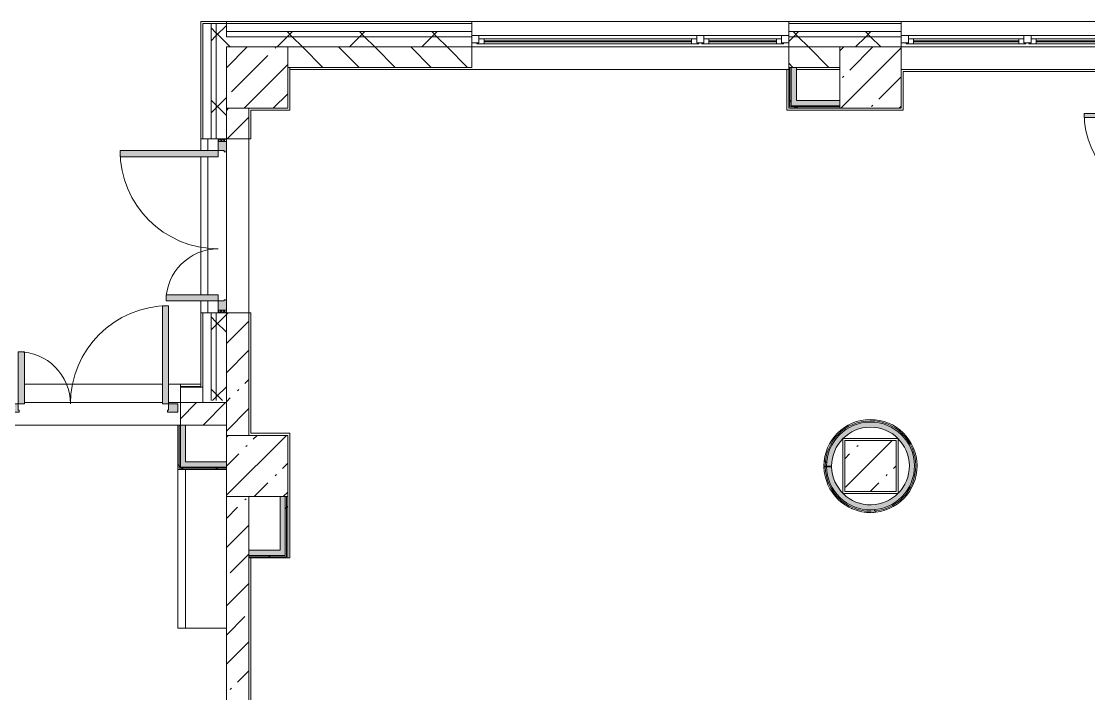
# Model space of a CAD drawing. Header units: millimetres. Extents: x -3724 to 231642, y -8553 to 29017.
# Drawn here: x 119859 to 130298, y 20773 to 27350 of the extents above; entities that cross this region are included whole.
import ezdxf

# ---------------------------------------------------------------- set-up
doc = ezdxf.new("R2010")
doc.units = ezdxf.units.MM
for name, color, linetype, lineweight, true_color in [('A-DOOR-2', 7, 'Continuous', 5, 0xaaaaaa), ('A-DOOR-3', 7, 'Continuous', 5, 0xe2e2e2), ('A-DOOR-FRAM-3', 7, 'Continuous', 5, 0xe2e2e2), ('A-DOOR-FRAM-4', 7, 'Continuous', 5, 0xaaaaaa), ('A-FLOR-1', 7, 'Continuous', 5, 0xaaaaaa), ('I-WALL-1', 7, 'Continuous', 5, 0xe7e7e7), ('I-WALL-2', 7, 'Continuous', 9, 0xe7e7e7)]:
    doc.layers.add(name, color=color, linetype=linetype, lineweight=lineweight, true_color=true_color)
for name, color, linetype, lineweight in [('A-GLAZ-2', 7, 'Continuous', 5), ('A-WALL', 7, 'Continuous', 9), ('A-WALL-3', 7, 'Continuous', 5), ('I-WALL-3', 7, 'Continuous', 5), ('S-COLS-2', 7, 'Continuous', 5), ('S-STRS-MBND-2', 7, 'Continuous', 5)]:
    doc.layers.add(name, color=color, linetype=linetype, lineweight=lineweight)
pattern_1 = [(45, (79704.28, 0), (-285.123, 285.123), []), (45, (79989.4, 0), (-285.123, 285.123), [504.031, -100.806, 16.764, -84.042])]
pattern_2 = [(45, (79704.3, 0), (-353.5534, 353.5534), []), (135, (79704.3, 0), (-353.5534, -353.5534), [])]
pattern_3 = [(45, (79704.3, 0), (-530.33, 530.33), []), (135, (79704.3, 0), (-530.33, -530.33), [])]

# ---------------------------------------------------------------- blocks, each defined once
blk = doc.blocks.new('BSC_Колонна _Прямоугольная - 600х600-V179-1_3_1_птичка')
at = {"layer": 'S-COLS-2'}
h = blk.add_hatch(dxfattribs=at)
h.set_pattern_fill('FP_155', color=256, style=0, pattern_type=2)
h.set_pattern_definition([(45, (-42460, -26800), (-285.123, 285.123), []), (45, (-42174.88, -26800), (-285.123, 285.123), [504.031, -100.806, 16.764, -84.042])])
h.paths.add_polyline_path([(-80, -300), (300, -300), (300, 300), (-300, 300), (-300, -300)])
for p, q in [((300, 300), (-300, 300)), ((-300, 300), (-300, -300)), ((300, -300), (300, 300)), ((-300, -300), (300, -300))]:
    blk.add_line(p, q, dxfattribs=at)
blk = doc.blocks.new('BSC_Колонна _Прямоугольная - 600х600-V183-1_3_1_птичка')
at = {"layer": 'S-COLS-2'}
h = blk.add_hatch(dxfattribs=at)
h.set_pattern_fill('FP_161', color=256, style=0, pattern_type=2)
h.set_pattern_definition([(45, (-42460, -23000), (-285.123, 285.123), []), (45, (-42174.88, -23000), (-285.123, 285.123), [504.031, -100.806, 16.764, -84.042])])
h.paths.add_polyline_path([(-300, -300), (300, -300), (300, 300), (-300, 300), (-300, -25)])
for p, q in [((300, 300), (-300, 300)), ((-300, 300), (-300, -300)), ((300, -300), (300, 300)), ((-300, -300), (300, -300))]:
    blk.add_line(p, q, dxfattribs=at)
blk = doc.blocks.new('BSC_Колонна _Прямоугольная - 500х500-V216-1_3_1_птичка')
at = {"layer": 'S-COLS-2'}
h = blk.add_hatch(dxfattribs=at)
h.set_pattern_fill('FP_181', color=256, style=0, pattern_type=2)
h.set_pattern_definition([(45, (-48460, -23000), (-285.123, 285.123), []), (45, (-48174.88, -23000), (-285.123, 285.123), [504.031, -100.806, 16.764, -84.042])])
h.paths.add_polyline_path([(189, -250), (250, -250), (250, 250), (-250, 250), (-245, -250), (118, -250)])
for p, q in [((250, 250), (-250, 250)), ((-250, 250), (-250, -250)), ((250, -250), (250, 250)), ((-250, -250), (250, -250))]:
    blk.add_line(p, q, dxfattribs=at)
blk = doc.blocks.new('110_Дверь_СКБ_2Ст_Наружная - ДН-1_л__ Двухстворчатая 1350 х3200 _ЛК_ в свету с верхним остеклением 2-22448815-1_3_1_птичка')
at = {"layer": 'A-DOOR-3'}
for points in [[(754.5, -91), (754.5, 869), (694.5, 869), (694.5, -91)], [(-655.5, -91), (-655.5, 419), (-715.5, 419), (-715.5, -91)]]:
    blk.add_hatch(color=256, dxfattribs=at).paths.add_polyline_path(points)
h = blk.add_hatch(color=256, dxfattribs=at)
h.paths.add_polyline_path([(754.5, -171), (844.5, -171), (844.5, -91), (754.5, -91), (754.5, -151), (744.5, -151), (744.5, -171)])
h.paths.add_polyline_path([(-715.5, -171), (-705.5, -171), (-705.5, -151), (-715.5, -151), (-715.5, -91), (-805.5, -91), (-805.5, -171)])
at = {"layer": 'A-DOOR-2'}
for p, q in [((754.5, 869), (694.5, 869)), ((694.5, 869), (694.5, -91)), ((754.5, -91), (754.5, 869)), ((-715.5, 419), (-715.5, -91)), ((-655.5, 419), (-715.5, 419)), ((-655.5, -91), (-655.5, 419)), ((-715.5, -91), (-655.5, -91)), ((694.5, -91), (754.5, -91))]:
    blk.add_line(p, q, dxfattribs=at)
for centre, radius, start, end in [((754.5, -91), 960, 90, 180), ((-715.5, -91), 510, 0, 90)]:
    blk.add_arc(centre, radius, start, end, dxfattribs=at)
at = {"layer": 'A-DOOR-FRAM-4'}
for p, q in [((-715.5, -91), (-805.5, -91)), ((-805.5, -91), (-805.5, -171)), ((-715.5, -151), (-715.5, -91)), ((754.5, -91), (754.5, -151)), ((844.5, -91), (754.5, -91)), ((844.5, -171), (844.5, -91)), ((-805.5, -171), (-705.5, -171)), ((-705.5, -151), (-715.5, -151)), ((-705.5, -171), (-705.5, -151)), ((754.5, -151), (744.5, -151)), ((744.5, -151), (744.5, -171)), ((744.5, -171), (844.5, -171))]:
    blk.add_line(p, q, dxfattribs=at)
blk = doc.blocks.new('120_Окно_СКБ_2Ст - 120_Окно_СКБ_2Ст 3100х2500 _мал_створка слева_-22273855-1_3_1_птичка')
at = {"layer": 'A-GLAZ-2'}
for p, q in [((-1550, -75), (-1550, -5)), ((-1550, -5), (-1480, -5)), ((1550, -5), (-1550, -5)), ((-1480, -75), (-1550, -75)), ((-1550, -75), (-1500, -75)), ((-1480, -75), (-1500, -75)), ((-1500, -75), (-1500, -85)), ((-1500, -85), (670, -85)), ((670, -85), (-1500, -85)), ((-1480, -5), (-1480, -75)), ((650, -35), (-1480, -35)), ((-1480, -35), (-1480, -75)), ((-1430, -85), (-1430, -35)), ((-1430, -55), (600, -55)), ((600, -65), (-1430, -65)), ((600, -85), (600, -35)), ((650, -75), (650, -5)), ((650, -5), (720, -5)), ((650, -75), (650, -35)), ((720, -75), (650, -75)), ((670, -75), (650, -75)), ((670, -75), (700, -75)), ((670, -85), (670, -75)), ((720, -75), (700, -75)), ((700, -75), (700, -85)), ((700, -85), (1500, -85)), ((1500, -85), (700, -85)), ((720, -5), (720, -75)), ((1480, -35), (720, -35)), ((720, -35), (720, -75)), ((770, -85), (770, -35)), ((770, -55), (1430, -55)), ((1430, -65), (770, -65)), ((1430, -85), (1430, -35)), ((1480, -75), (1480, -5)), ((1480, -5), (1550, -5)), ((1480, -75), (1480, -35)), ((1550, -75), (1480, -75)), ((1500, -75), (1480, -75)), ((1500, -75), (1550, -75)), ((1500, -85), (1500, -75)), ((1550, -5), (1550, -75))]:
    blk.add_line(p, q, dxfattribs=at)
blk = doc.blocks.new('120_Окно_СКБ_2Ст - 120_Окно_СКБ_2Ст 2100х2400 _мал створка справа_-19092174-1_3_1_птичка')
at = {"layer": 'A-GLAZ-2'}
for p, q in [((-1050, -75), (-1050, -5)), ((-1050, -5), (-980, -5)), ((1050, -5), (-1050, -5)), ((-980, -75), (-1050, -75)), ((-1050, -75), (-1000, -75)), ((-980, -75), (-1000, -75)), ((-1000, -75), (-1000, -85)), ((-1000, -85), (170, -85)), ((170, -85), (-1000, -85)), ((-980, -5), (-980, -75)), ((150, -35), (-980, -35)), ((-980, -35), (-980, -75)), ((-930, -85), (-930, -35)), ((-930, -55), (100, -55)), ((100, -65), (-930, -65)), ((100, -85), (100, -35)), ((150, -75), (150, -5)), ((150, -5), (220, -5)), ((150, -75), (150, -35)), ((220, -75), (150, -75)), ((170, -75), (150, -75)), ((170, -75), (200, -75)), ((170, -85), (170, -75)), ((220, -75), (200, -75)), ((200, -75), (200, -85)), ((200, -85), (1000, -85)), ((1000, -85), (200, -85)), ((220, -5), (220, -75)), ((980, -35), (220, -35)), ((220, -35), (220, -75)), ((270, -85), (270, -35)), ((270, -55), (930, -55)), ((930, -65), (270, -65)), ((930, -85), (930, -35)), ((980, -75), (980, -5)), ((980, -5), (1050, -5)), ((980, -75), (980, -35)), ((1050, -75), (980, -75)), ((1000, -75), (980, -75)), ((1000, -75), (1050, -75)), ((1000, -85), (1000, -75)), ((1050, -5), (1050, -75))]:
    blk.add_line(p, q, dxfattribs=at)
blk = doc.blocks.new('110_Дверь_СКБ_1Ст_Внутренняя1 - Д-26л 950х2100 EIW30-32941023-1_3_1_птичка')
at = {"layer": 'A-DOOR-2'}
h = blk.add_hatch(dxfattribs=at)
h.set_pattern_fill('FP_61', color=256, style=0, pattern_type=2)
h.set_pattern_definition([(135, (1826.41, 164.685), (-14.14214, -14.14214), []), (225, (1826.41, 164.685), (14.14214, -14.14214), [])])
h.paths.add_polyline_path([(462, 100), (468, -100), (487, -100), (487, 100)])
at = {"layer": 'A-DOOR-3'}
h = blk.add_hatch(color=256, dxfattribs=at)
h.paths.add_polyline_path([(-438, 93), (-438, 20), (-403, 20), (-407, 60), (-413, 66), (-413, 100), (-438, 95), (-438, 94)])
h.paths.add_polyline_path([(427, 44), (427, 20), (462, 20), (462, 100), (437, 100), (437, 60), (427, 60)])
at = {"layer": 'A-DOOR-FRAM-3'}
for points in [[(397, 120), (397, 100), (437, 100), (437, 950), (397, 950), (397, 609)], [(-493, 100), (-423, 100), (-423, 108), (-493, 103)], [(447, 100), (517, 100), (517, 108), (447, 108)], [(-438, 3), (-438, -100), (-423, -100), (-423, 20), (-438, 20)], [(447, 20), (447, -100), (462, -100), (462, 20)], [(-493, -100), (-493, -108), (-423, -108), (-423, -100), (-463, -100)], [(447, -108), (517, -108), (517, -100), (447, -100)]]:
    blk.add_hatch(color=256, dxfattribs=at).paths.add_polyline_path(points)
at = {"layer": 'A-DOOR-FRAM-4'}
h = blk.add_hatch(dxfattribs=at)
h.set_pattern_fill('FP_62', color=256, style=0, pattern_type=2)
h.set_pattern_definition([(45, (-296.384, 164.685), (-14.1421, 14.1421), []), (135, (-296.384, 164.685), (-14.1421, -14.1421), [])])
h.paths.add_polyline_path([(-463, 3), (-463, -100), (-438, -100), (-443, 100), (-463, 100)])
at = {"layer": 'A-DOOR-2'}
for p, q in [((437, 950), (397, 950)), ((397, 950), (397, 100)), ((437, 100), (437, 950)), ((397, 100), (437, 100))]:
    blk.add_line(p, q, dxfattribs=at)
blk.add_arc((437, 100), 850, 90, 180, dxfattribs=at)
at = {"layer": 'A-DOOR-FRAM-4'}
for p, q in [((-423, 108), (-493, 108)), ((-493, 108), (-493, 100)), ((-423, 100), (-423, 108)), ((517, 108), (447, 108)), ((447, 108), (447, 100)), ((517, 100), (517, 108)), ((-493, 100), (-423, 100)), ((-438, 100), (-463, 100)), ((-463, 100), (-463, -100)), ((-413, 100), (-438, 100)), ((-438, 100), (-438, 20)), ((-438, -100), (-438, 100)), ((-423, 100), (-438, 100)), ((-438, 100), (-438, 99)), ((-438, 99), (-423, 99)), ((-438, 20), (-403, 20)), ((-423, 20), (-438, 20)), ((-438, 20), (-438, -100)), ((-423, 99), (-423, 100)), ((-423, -100), (-423, 20)), ((-413, 60), (-413, 100)), ((-403, 60), (-413, 60)), ((-403, 20), (-403, 60)), ((437, 60), (427, 60)), ((427, 60), (427, 20)), ((427, 20), (462, 20)), ((437, 100), (437, 60)), ((462, 100), (437, 100)), ((462, 100), (447, 100)), ((447, 100), (447, 99)), ((447, 100), (517, 100)), ((447, 99), (462, 99)), ((462, 20), (447, 20)), ((447, 20), (447, -100)), ((462, 20), (462, 100)), ((487, 100), (462, 100)), ((462, 100), (462, -100)), ((462, 99), (462, 100)), ((462, -100), (462, 20)), ((487, -100), (487, 100)), ((-423, -100), (-493, -100)), ((-493, -100), (-493, -108)), ((-463, -100), (-438, -100)), ((-438, -100), (-423, -100)), ((-423, -108), (-423, -100)), ((447, -100), (462, -100)), ((517, -100), (447, -100)), ((447, -100), (447, -108)), ((462, -100), (487, -100)), ((517, -108), (517, -100)), ((-493, -108), (-423, -108)), ((447, -108), (517, -108))]:
    blk.add_line(p, q, dxfattribs=at)
blk = doc.blocks.new('110_Дверь_СКБ_2Ст_Наружная - ДН-1_л__ Двухстворчатая 1350 х3200 _ЛК_ в свету с верхним остеклением EI30-23529464-1_3_1_птичка')
at = {"layer": 'A-DOOR-2'}
h = blk.add_hatch(dxfattribs=at)
h.set_pattern_fill('FP_204', color=256, style=0, pattern_type=2)
h.set_pattern_definition([(135, (1451.41, 189.685), (-14.14214, -14.14214), []), (225, (1451.41, 189.685), (14.14214, -14.14214), [])])
h.paths.add_polyline_path([(844.5, -125), (869.5, -125), (869.5, -45), (844.5, -45), (844.5, -105)])
at = {"layer": 'A-DOOR-3'}
for points in [[(694.5, 55), (694.5, -45), (754.5, -45), (754.5, 915), (694.5, 915), (694.5, 105)], [(-715.5, -25), (-715.5, -45), (-655.5, -45), (-655.5, 465), (-715.5, 465), (-715.5, 12.4)]]:
    blk.add_hatch(color=256, dxfattribs=at).paths.add_polyline_path(points)
h = blk.add_hatch(color=256, dxfattribs=at)
h.paths.add_polyline_path([(-805.5, -125), (-705.5, -125), (-705.5, -105), (-715.5, -105), (-715.5, -45), (-805.5, -45)])
h.paths.add_polyline_path([(744.5, -125), (844.5, -125), (844.5, -45), (754.5, -45), (754.5, -105), (744.5, -105)])
at = {"layer": 'A-DOOR-FRAM-4'}
h = blk.add_hatch(dxfattribs=at)
h.set_pattern_fill('FP_205', color=256, style=0, pattern_type=2)
h.set_pattern_definition([(45, (-671.384, 189.685), (-14.1421, 14.1421), []), (135, (-671.384, 189.685), (-14.1421, -14.1421), [])])
h.paths.add_polyline_path([(-830.5, -45), (-830.5, -125), (-805.5, -125), (-805.5, -45)])
at = {"layer": 'A-DOOR-2'}
for p, q in [((754.5, 915), (694.5, 915)), ((694.5, 915), (694.5, -45)), ((754.5, -45), (754.5, 915)), ((-715.5, 465), (-715.5, -45)), ((-655.5, 465), (-715.5, 465)), ((-655.5, -45), (-655.5, 465)), ((-715.5, -45), (-655.5, -45)), ((694.5, -45), (754.5, -45))]:
    blk.add_line(p, q, dxfattribs=at)
for centre, radius, start, end in [((754.5, -45), 960, 90, 180), ((-715.5, -45), 510, 0, 90)]:
    blk.add_arc(centre, radius, start, end, dxfattribs=at)
at = {"layer": 'A-DOOR-FRAM-4'}
for p, q in [((-805.5, -45), (-830.5, -45)), ((-830.5, -45), (-830.5, -125)), ((-715.5, -45), (-805.5, -45)), ((-805.5, -45), (-805.5, -125)), ((-805.5, -125), (-805.5, -45)), ((-715.5, -105), (-715.5, -45)), ((754.5, -45), (754.5, -105)), ((844.5, -45), (754.5, -45)), ((844.5, -125), (844.5, -45)), ((869.5, -45), (844.5, -45)), ((844.5, -45), (844.5, -125)), ((869.5, -125), (869.5, -45)), ((-830.5, -125), (-805.5, -125)), ((-805.5, -125), (-705.5, -125)), ((-705.5, -105), (-715.5, -105)), ((-705.5, -125), (-705.5, -105)), ((754.5, -105), (744.5, -105)), ((744.5, -105), (744.5, -125)), ((744.5, -125), (844.5, -125)), ((844.5, -125), (869.5, -125))]:
    blk.add_line(p, q, dxfattribs=at)
blk = doc.blocks.new('Зашивка приборов отопления6 - Зашивка приборов отопления-33276534-1_3_1_птичка')
at = {"layer": 'A-WALL-3'}
for p, q in [((75235, 535), (73685, 535)), ((73685, 535), (73685, 460)), ((73685, 460), (73685, 60)), ((75235, 460), (73685, 460)), ((73685, 460), (73685, 60)), ((73685, 460), (75235, 460))]:
    blk.add_line(p, q, dxfattribs=at)

msp = doc.modelspace()

# ---------------------------------------------------------------- hatches: boundary and pattern name
at = {"layer": 'A-WALL-3'}
h = msp.add_hatch(dxfattribs=at)
h.set_pattern_fill('FP_137', color=256, style=0, pattern_type=2)
h.set_pattern_definition(pattern_2)
h.paths.add_polyline_path([(121754.3, 23639.7), (121764.3, 23640.3), (121764.3, 24500), (121714.3, 24500), (121714.3, 23639.7)])
h.paths.add_polyline_path([(121754.3, 26200), (121764.3, 26200), (121762.1, 27330), (121714.3, 27330), (121714.3, 26200)])
h = msp.add_hatch(dxfattribs=at)
h.set_pattern_fill('FP_137', color=256, style=0, pattern_type=2)
h.set_pattern_definition(pattern_2)
h.paths.add_polyline_path([(121844.5, 23639.7), (121864.3, 23640.3), (121864.3, 24500), (121764.3, 24500), (121764.3, 23639.7), (121843.4, 23639.7)])
h.paths.add_polyline_path([(121784.3, 26200), (121864.3, 26200), (121864.3, 27330), (121764.3, 27330), (121764.3, 26200)])
h = msp.add_hatch(dxfattribs=at)
h.set_pattern_fill('FP_137', color=256, style=0, pattern_type=2)
h.set_pattern_definition(pattern_2)
h.paths.add_polyline_path([(160567.7, 27200), (164674.3, 27200), (164674.3, 27250), (160054.3, 27250), (160054.3, 27200), (160354.3, 27200)])
h.paths.add_polyline_path([(156372.5, 27200), (156954.3, 27200), (156954.3, 27250), (156054.3, 27250), (156054.3, 27200)])
h.paths.add_polyline_path([(150014.3, 27200), (150514.3, 27200), (150514.3, 27250), (147914.3, 27250), (147914.3, 27200), (147982.1, 27200)])
h.paths.add_polyline_path([(152614.3, 27200), (153954.3, 27200), (153954.3, 27250), (152614.3, 27250), (152614.3, 27210)])
h.paths.add_polyline_path([(146814.3, 27200), (146814.3, 27250), (145864.3, 27250), (145864.3, 27200), (146464.3, 27200)])
h.paths.add_polyline_path([(140464.3, 27200), (140764.3, 27200), (140764.3, 27250), (139709.3, 27250), (139709.3, 27200)])
h.paths.add_polyline_path([(137409.3, 27200), (137409.3, 27250), (136564.3, 27250), (136564.3, 27200), (137254.3, 27200)])
h.paths.add_polyline_path([(133864.3, 27200), (134464.3, 27200), (134464.3, 27250), (133564.3, 27250), (133564.3, 27200)])
h.paths.add_polyline_path([(131201.3, 27200), (131464.3, 27200), (131464.3, 27250), (130564.3, 27250), (130564.3, 27200)])
h.paths.add_polyline_path([(128054.9, 27200), (128464.3, 27200), (128464.3, 27250), (127364.3, 27250), (127364.3, 27200), (127864.3, 27200)])
h.paths.add_polyline_path([(122810.9, 27200), (124264.3, 27200), (124264.3, 27250), (121864.3, 27250), (121864.3, 27200), (122484.3, 27200)])
h = msp.add_hatch(dxfattribs=at)
h.set_pattern_fill('FP_137', color=256, style=0, pattern_type=2)
h.set_pattern_definition(pattern_2)
h.paths.add_polyline_path([(122464.3, 27100), (124264.3, 27100), (124264.3, 27200), (121864.3, 27200), (121864.3, 27100)])
h.paths.add_polyline_path([(131201.3, 27100), (131464.3, 27100), (131464.3, 27200), (130564.3, 27200), (130564.3, 27100), (131104.3, 27100)])
h.paths.add_polyline_path([(163804.3, 27100), (164674.3, 27100), (164669.7, 27200), (160054.3, 27198.1), (160054.3, 27100), (163714.1, 27100)])
h.paths.add_polyline_path([(133564.3, 27100), (134464.3, 27100), (134464.3, 27200), (133564.3, 27200), (133564.3, 27140)])
h.paths.add_polyline_path([(136564.3, 27100), (137409.3, 27100), (137409.3, 27200), (136564.3, 27200), (136564.3, 27140)])
h.paths.add_polyline_path([(139709.3, 27100), (140764.3, 27100), (140764.3, 27200), (139709.3, 27200), (139709.3, 27140)])
h.paths.add_polyline_path([(128464.3, 27100), (128464.3, 27200), (127364.3, 27200), (127364.3, 27100), (128054.9, 27100)])
h.paths.add_polyline_path([(145864.3, 27100), (146782.3, 27102), (146782.3, 27110), (146814.3, 27110), (146814.3, 27200), (145864.3, 27200), (145864.3, 27140)])
h.paths.add_polyline_path([(156454.3, 27100), (156954.3, 27100), (156954.3, 27200), (156054.3, 27200), (156054.3, 27100), (156372.5, 27100)])
h.paths.add_polyline_path([(147914.3, 27100), (150514.3, 27100), (150514.3, 27200), (147914.3, 27200), (147914.3, 27110), (147946.3, 27110), (147946.3, 27102), (147914.3, 27102)])
h.paths.add_polyline_path([(153244.3, 27100), (153954.3, 27100), (153954.3, 27200), (152614.3, 27200), (152614.3, 27100), (153226.1, 27100)])
h = msp.add_hatch(dxfattribs=at)
h.set_pattern_fill('FP_119', color=256, style=0, pattern_type=2)
h.set_pattern_definition([(135, (79704.28, 0), (-176.7767, -176.7767), [])])
h.paths.add_polyline_path([(147910.3, 26900), (150014.3, 26900), (150014.3, 27100), (147910.3, 27100)])
h.paths.add_polyline_path([(131304.3, 26900), (131464.3, 26900), (131464.3, 27100), (130564.3, 27100), (130564.3, 26900), (131201.3, 26900)])
h.paths.add_polyline_path([(133564.3, 26900), (133864.3, 26900), (133864.3, 27100), (133564.3, 27100), (133564.3, 26969.4)])
h.paths.add_polyline_path([(160354.3, 26900), (160354.3, 27100), (160054.3, 27100), (160054.3, 26900)])
h.paths.add_polyline_path([(156454.3, 26900), (156454.3, 27100), (156054.3, 27100), (156054.3, 26900), (156372.5, 26900)])
h.paths.add_polyline_path([(136564.3, 26900), (137409.3, 26900), (137409.3, 27100), (136564.3, 27100)])
h.paths.add_polyline_path([(140640.5, 26900), (140764.3, 26900), (140764.3, 27100), (140464.3, 27100), (140464.3, 26900)])
h.paths.add_polyline_path([(122464.3, 26900), (124264.3, 26900), (124264.3, 27100), (122464.3, 27100), (122464.3, 27061.4)])
h.paths.add_polyline_path([(139864.3, 26900), (139864.3, 27100), (139709.3, 27100), (139709.3, 26900)])
h.paths.add_polyline_path([(153954.3, 26900), (153954.3, 27100), (153744.3, 27100), (153744.3, 26900)])
h.paths.add_polyline_path([(153244.3, 26900), (153244.3, 27100), (152614.3, 27100), (152614.3, 26900), (153226.1, 26900)])
h.paths.add_polyline_path([(146764.3, 26900), (146764.3, 27100), (146464.3, 27100), (146464.3, 26900)])
h.paths.add_polyline_path([(127364.3, 26900), (127864.3, 26900), (127864.3, 27100), (127364.3, 27100), (127364.3, 27079.6)])
h = msp.add_hatch(dxfattribs=at)
h.set_pattern_fill('FP_137', color=256, style=0, pattern_type=2)
h.set_pattern_definition(pattern_2)
h.paths.add_polyline_path([(118243.8, 23620), (118614.3, 23620), (118614.3, 23769.7), (118194.3, 23769.7), (118196.6, 23620)])
h.paths.add_polyline_path([(119514.3, 23620), (119714.3, 23620), (119714.3, 23769.7), (119514.3, 23769.7), (119514.3, 23627.7)])
h.paths.add_polyline_path([(121614.3, 23620), (121634.3, 23620), (121634.3, 23769.7), (121414.3, 23769.7), (121414.3, 23620), (121464.3, 23620)])
at = {"layer": 'I-WALL-1'}
for points in [[(127439.3, 26525), (127439.3, 26900), (127389.3, 26900), (127389.3, 26525)], [(127780.7, 26525), (127864.3, 26525), (127864.3, 26575), (127439.3, 26575), (127439.3, 26525), (127764.6, 26525)], [(128152.2, 22570.2), (128224.8, 22574.3), (128295.7, 22590.6), (128369.9, 22623), (128438.6, 22670.4), (128494.6, 22726.9), (128538.3, 22790.9), (128567.5, 22855), (128581.5, 22895.9), (128593, 22969.6), (128590.1, 23052.9), (128571, 23135.2), (128554.6, 23180.3), (128505.3, 23259.9), (128465.7, 23305.7), (128406.3, 23354.3), (128340.4, 23391.1), (128269.7, 23415.7), (128196.2, 23427.6), (128111.6, 23425.2), (128047.4, 23412.3), (127978.5, 23386.2), (127913.4, 23347.4), (127879.4, 23322.1), (127829.2, 23269.4), (127788.6, 23209.1), (127756.7, 23135.2), (127740.4, 23072.5), (127735.7, 23000), (127784.3, 23000.8), (127791.7, 23072.6), (127809.3, 23135.2), (127855.1, 23218.3), (127899, 23270), (127937.7, 23303.9), (128002.5, 23342.4), (128072, 23367.1), (128144, 23377.9), (128196.2, 23377.5), (128269.7, 23363.6), (128335.8, 23337.4), (128371.5, 23318.5), (128434.3, 23266), (128472.6, 23221.5), (128505.3, 23167.7), (128531.6, 23094.2), (128542.4, 23037.6), (128542.4, 22965.9), (128527.5, 22891.4), (128505.3, 22833.5), (128474.2, 22780.2), (128414.3, 22715.5), (128352.8, 22671.8), (128295.7, 22644.9), (128224.8, 22626.4), (128186.7, 22620.7), (128118.8, 22622.7), (128052.4, 22636.8), (127985.8, 22664.9), (127914.3, 22715.7), (127882.4, 22745.2), (127841.5, 22799.4), (127807.8, 22870.8), (127790.3, 22937.7), (127784.3, 22992.8), (127734.4, 22991.8), (127741.9, 22919.5), (127766.2, 22839.5), (127811, 22757.6), (127840.4, 22718.1), (127907.2, 22657.1), (127972.2, 22617), (128027.5, 22593.6), (128094.8, 22576.7), (128132, 22572.5)], [(122439.3, 22125), (122439.3, 22700), (122389.3, 22700), (122389.3, 22125)], [(122104.3, 22125), (122389.3, 22125), (122389.3, 22175), (122084.3, 22175), (122084.3, 22125)]]:
    msp.add_hatch(color=256, dxfattribs=at).paths.add_polyline_path(points)
at = {"layer": 'I-WALL-2'}
for points in [[(121464.3, 22990), (121464.3, 23400), (121414.3, 23400), (121414.3, 22990)], [(121712.9, 22990), (121864.3, 22990), (121864.3, 23040), (121464.3, 23040), (121464.3, 22990)]]:
    msp.add_hatch(color=256, dxfattribs=at).paths.add_polyline_path(points)
at = {"layer": 'I-WALL-3'}
h = msp.add_hatch(dxfattribs=at)
h.set_pattern_fill('FP_215', color=256, style=0, pattern_type=2)
h.set_pattern_definition(pattern_3)
h.paths.add_polyline_path([(127364.3, 26500), (127376.8, 26500), (127376.8, 26900), (127364.3, 26900), (127364.3, 26575)])
h = msp.add_hatch(dxfattribs=at)
h.set_pattern_fill('FP_215', color=256, style=0, pattern_type=2)
h.set_pattern_definition(pattern_3)
h.paths.add_polyline_path([(127376.8, 26512.5), (127389.3, 26512.5), (127389.3, 26900), (127376.8, 26900), (127376.8, 26575)])
h = msp.add_hatch(dxfattribs=at)
h.set_pattern_fill('FP_215', color=256, style=0, pattern_type=2)
h.set_pattern_definition(pattern_3)
h.paths.add_polyline_path([(127757.9, 26512.5), (127864.3, 26512.5), (127864.3, 26525), (127389.3, 26525), (127389.3, 26512.5), (127439.3, 26512.5)])
h = msp.add_hatch(dxfattribs=at)
h.set_pattern_fill('FP_118', color=256, style=0, pattern_type=2)
h.set_pattern_definition(pattern_1)
h.paths.add_polyline_path([(122068.6, 23300), (122084.3, 23300), (122084.3, 24500), (121864.3, 24500), (121864.3, 23300), (121993.7, 23300)])
h.paths.add_polyline_path([(121900.4, 26200), (122084.3, 26200), (122084.3, 26500), (121864.3, 26500), (121864.3, 26200)])
h = msp.add_hatch(dxfattribs=at)
h.set_pattern_fill('FP_215', color=256, style=0, pattern_type=2)
h.set_pattern_definition(pattern_3)
h.paths.add_polyline_path([(127864.3, 26500), (127864.3, 26512.5), (127376.8, 26509.4), (127376.8, 26500), (127855.1, 26500)])
h = msp.add_hatch(dxfattribs=at)
h.set_pattern_fill('FP_118', color=256, style=0, pattern_type=2)
h.set_pattern_definition(pattern_1)
h.paths.add_polyline_path([(121725.9, 23400), (121864.3, 23400), (121859.2, 23620), (121414.3, 23619.7), (121414.3, 23400), (121616.6, 23400)])
h.paths.add_polyline_path([(118464.3, 23400), (118614.3, 23400), (118614.3, 23620), (118244.3, 23619.7), (118244.3, 23420.3), (118464.3, 23420.3)])
h.paths.add_polyline_path([(119514.3, 23400), (119714.3, 23400), (119714.3, 23620), (119514.3, 23619.7)])
h = msp.add_hatch(dxfattribs=at)
h.set_pattern_fill('FP_215', color=256, style=0, pattern_type=2)
h.set_pattern_definition(pattern_3)
h.paths.add_polyline_path([(121401.8, 22965), (121401.8, 23400), (121389.3, 23400), (121389.3, 22965)])
h = msp.add_hatch(dxfattribs=at)
h.set_pattern_fill('FP_215', color=256, style=0, pattern_type=2)
h.set_pattern_definition(pattern_3)
h.paths.add_polyline_path([(121401.8, 22977.5), (121414.3, 22977.5), (121414.3, 23400), (121401.8, 23400), (121401.8, 23040)])
h = msp.add_hatch(dxfattribs=at)
h.set_pattern_fill('FP_215', color=256, style=0, pattern_type=2)
h.set_pattern_definition(pattern_3)
h.paths.add_polyline_path([(128133.3, 22546.1), (128226.6, 22550.5), (128302.9, 22568), (128377.6, 22599.7), (128438.5, 22638.7), (128487.3, 22681.1), (128533.7, 22735.9), (128579.3, 22817.2), (128597.4, 22861.9), (128614.1, 22934.1), (128617.7, 23021), (128603.7, 23112), (128579.3, 23182.7), (128546.9, 23243.5), (128504.8, 23299.8), (128443.2, 23357.5), (128384.7, 23396.3), (128326.5, 23423.8), (128269.9, 23442.3), (128196.5, 23453.6), (128106.3, 23450.1), (128040.7, 23437.1), (127973.3, 23412.3), (127895.5, 23365.5), (127844.3, 23322.1), (127788.6, 23254), (127758.7, 23204.3), (127728.1, 23124.8), (127715.3, 23072.7), (127710.8, 23000), (127721.8, 23000), (127735.7, 23103.7), (127758.7, 23173.2), (127788.6, 23231.4), (127829.2, 23287.5), (127879.4, 23337.6), (127937.7, 23379.4), (128029.9, 23420), (128072, 23432.5), (128144, 23442), (128246.8, 23433.2), (128321.8, 23411.9), (128384.4, 23382.1), (128448.1, 23337.4), (128503.1, 23282.2), (128545.2, 23222.2), (128577.2, 23154.7), (128597.3, 23083), (128604.8, 23040.4), (128600.4, 22934.8), (128582.6, 22860.7), (128558, 22801.1), (128523.2, 22743.1), (128476.4, 22687.8), (128414.3, 22636.4), (128352.5, 22600.8), (128280.4, 22574.3), (128207.5, 22560.8), (128118.8, 22561.4), (128052.4, 22573.4), (127981.6, 22598.6), (127914.3, 22636.7), (127859.2, 22681.4), (127807.8, 22740.4), (127778.8, 22783.7), (127741.9, 22873.3), (127729, 22923.3), (127716.8, 22991.5), (127709.4, 22991.3), (127717, 22916.6), (127749.8, 22816), (127781.8, 22756.1), (127834.4, 22688.9), (127885.5, 22642.2), (127944.7, 22603.1), (128010.1, 22573.3), (128077.5, 22554.5), (128132.6, 22546.2)])
h = msp.add_hatch(dxfattribs=at)
h.set_pattern_fill('FP_215', color=256, style=0, pattern_type=2)
h.set_pattern_definition(pattern_3)
h.paths.add_polyline_path([(128151.9, 22557.7), (128253.9, 22568.2), (128328, 22590.6), (128393.1, 22623), (128457.2, 22670.4), (128494.1, 22706.2), (128537.4, 22763.3), (128579.3, 22851), (128596.9, 22913.2), (128605.5, 22966.8), (128604.8, 23041.6), (128584.3, 23135.2), (128554.6, 23205.5), (128517, 23265.2), (128465.7, 23322.2), (128396.9, 23374.6), (128340.4, 23404.5), (128269.7, 23428.4), (128196.2, 23440), (128121.9, 23439.1), (128045.5, 23424.8), (127975, 23398.4), (127913.4, 23362.9), (127855.1, 23314.6), (127805, 23255.9), (127764.6, 23186.3), (127740.4, 23122), (127727.9, 23072.7), (127721.8, 23000), (127734.3, 23000), (127741.9, 23078.1), (127764.6, 23155.9), (127805, 23233.6), (127836.6, 23277.3), (127891.9, 23331.4), (127959.3, 23376.4), (128017.9, 23403.2), (128072, 23420), (128144, 23429.5), (128246.8, 23420.5), (128311.5, 23402.5), (128371.5, 23375.4), (128434.3, 23333), (128485.8, 23283.6), (128530.8, 23222.2), (128563.9, 23154.7), (128581.5, 23100.6), (128592.4, 23037.6), (128590.1, 22949.4), (128579.3, 22889.5), (128558, 22827.1), (128505.3, 22740.5), (128477.4, 22705.4), (128414.3, 22651.2), (128352.8, 22614.4), (128281.8, 22587.4), (128207.5, 22573.3), (128118.8, 22574), (128050.4, 22586.9), (127985.8, 22610.4), (127918.9, 22648.8), (127877.4, 22680.7), (127824.8, 22737.9), (127781.8, 22806.6), (127761.3, 22850.2), (127740.4, 22933.5), (127729.6, 22991.7), (127721.9, 22991.6), (127735.7, 22895.5), (127761.5, 22820.4), (127792.6, 22762.1), (127834.4, 22706.5), (127885.5, 22657.3), (127964.3, 22607), (128035.2, 22578.3), (128094.8, 22564.1), (128144.3, 22558.5)])
h = msp.add_hatch(dxfattribs=at)
h.set_pattern_fill('FP_215', color=256, style=0, pattern_type=2)
h.set_pattern_definition(pattern_3)
h.paths.add_polyline_path([(121767.1, 22965), (121864.3, 22965), (121864.3, 22977.5), (121401.8, 22975), (121401.8, 22965), (121765, 22965)])
h = msp.add_hatch(dxfattribs=at)
h.set_pattern_fill('FP_215', color=256, style=0, pattern_type=2)
h.set_pattern_definition(pattern_3)
h.paths.add_polyline_path([(121762.1, 22977.5), (121864.3, 22977.5), (121864.3, 22990), (121414.3, 22990), (121414.3, 22977.5), (121701.6, 22977.5)])
h = msp.add_hatch(dxfattribs=at)
h.set_pattern_fill('FP_118', color=256, style=0, pattern_type=2)
h.set_pattern_definition(pattern_1)
h.paths.add_polyline_path([(121864.3, 17300), (122084.3, 17300), (122084.3, 22700), (121864.3, 22700), (121864.3, 17900)])
h = msp.add_hatch(dxfattribs=at)
h.set_pattern_fill('FP_215', color=256, style=0, pattern_type=2)
h.set_pattern_definition(pattern_3)
h.paths.add_polyline_path([(122451.8, 22112.5), (122451.8, 22700), (122439.3, 22700), (122439.3, 22112.5)])
h = msp.add_hatch(dxfattribs=at)
h.set_pattern_fill('FP_215', color=256, style=0, pattern_type=2)
h.set_pattern_definition(pattern_3)
h.paths.add_polyline_path([(122464.3, 22100), (122464.3, 22700), (122451.8, 22700), (122451.8, 22100)])
h = msp.add_hatch(dxfattribs=at)
h.set_pattern_fill('FP_215', color=256, style=0, pattern_type=2)
h.set_pattern_definition(pattern_3)
h.paths.add_polyline_path([(122439.3, 22112.5), (122439.3, 22125), (122084.3, 22125), (122084.3, 22112.5), (122439, 22112.5)])
h = msp.add_hatch(dxfattribs=at)
h.set_pattern_fill('FP_215', color=256, style=0, pattern_type=2)
h.set_pattern_definition(pattern_3)
h.paths.add_polyline_path([(122104.3, 22100), (122451.8, 22100), (122451.8, 22112.5), (122084.3, 22112.5), (122084.3, 22100)])
at = {"layer": 'S-COLS-2'}
h = msp.add_hatch(dxfattribs=at)
h.set_pattern_fill('FP_118', color=256, style=0, pattern_type=2)
h.set_pattern_definition(pattern_1)
h.paths.add_polyline_path([(128048.7, 26500), (128464.3, 26500), (128464.3, 27100), (127864.3, 27100), (127864.3, 26500), (127978.5, 26500)])

# ---------------------------------------------------------------- linework, layer by layer
at = {"layer": 'A-FLOR-1'}
for p, q in [((122484.3, 26880), (122484.3, 26480)), ((127344.3, 26480), (127344.3, 26880)), ((130544.3, 26860), (128484.3, 26860)), ((128484.3, 26860), (128484.3, 26480)), ((122484.3, 26480), (122104.3, 26480)), ((122104.3, 26480), (122104.3, 26200)), ((128484.3, 26480), (127344.3, 26480)), ((121614.3, 26200), (121614.3, 26085)), ((122104.3, 26200), (122084.3, 26200)), ((121614.3, 26025), (121614.3, 24675)), ((121614.3, 24615), (121614.3, 24500)), ((122084.3, 24500), (122104.3, 24500)), ((122104.3, 24500), (122104.3, 23320)), ((122104.3, 23320), (122484.3, 23320)), ((122484.3, 23320), (122484.3, 22100)), ((127894.3, 23265.4), (127894.3, 22734.2)), ((128430.7, 23270), (127899, 23270)), ((128434.3, 22733.3), (128434.3, 23266)), ((127898.8, 22730), (128431.4, 22730)), ((122104.3, 22100), (122104.3, 20300.5)), ((122484.3, 22100), (122464.3, 22100))]:
    msp.add_line(p, q, dxfattribs=at)
for start, end in [(180, 180.91321), (245.51396, 246.83006), (253.98466, 256.03648), (262.7207, 265.92436), (272.48204, 275.47151)]:
    msp.add_arc((128164.3, 22998.6), 453.6, start, end, dxfattribs=at)
at = {"layer": 'A-WALL'}
for p, q in [((121864.3, 27350), (121864.3, 27200)), ((121634.3, 27330), (121864.3, 27330)), ((121634.3, 27330), (121634.3, 26200)), ((121714.3, 27330), (121714.3, 26200)), ((121764.3, 27330), (121764.3, 26200)), ((124264.3, 27330), (121864.3, 27330)), ((124264.3, 27250), (121864.3, 27250)), ((128464.3, 27330), (127364.3, 27330)), ((128464.3, 27250), (127364.3, 27250)), ((124264.3, 27200), (121864.3, 27200)), ((128464.3, 27200), (127364.3, 27200)), ((124264.3, 27100), (122464.3, 27100)), ((122464.3, 27100), (124264.3, 27100)), ((127864.3, 27100), (127364.3, 27100)), ((127364.3, 27100), (127864.3, 27100)), ((127376.8, 26900), (127376.8, 26512.5)), ((127389.3, 26900), (127389.3, 26525)), ((127389.3, 26525), (127864.3, 26525)), ((121864.3, 26200), (121864.3, 26500)), ((127376.8, 26512.5), (127864.3, 26512.5)), ((121634.3, 24500), (121634.3, 23639.7)), ((121714.3, 24500), (121714.3, 23639.7)), ((121764.3, 24500), (121764.3, 23639.7)), ((121864.3, 23639.7), (121864.3, 24500)), ((121634.3, 23772.7), (121414.3, 23772.7)), ((121634.3, 23769.7), (121414.3, 23769.7)), ((121614.3, 23772.7), (121614.3, 23777.7)), ((121414.3, 23620), (121614.3, 23620)), ((121614.3, 23620), (121614.3, 23619.7)), ((121614.3, 23619.7), (121634.3, 23619.7)), ((121401.8, 22977.5), (121401.8, 23400)), ((121464.3, 23400), (121414.3, 23400)), ((121414.3, 22990), (121414.3, 23400)), ((121864.3, 22977.5), (121401.8, 22977.5)), ((121864.3, 22990), (121414.3, 22990)), ((122439.3, 22125), (122439.3, 22700)), ((122451.8, 22112.5), (122451.8, 22700)), ((122084.3, 22175), (122084.3, 22100)), ((122084.3, 22125), (122439.3, 22125)), ((122084.3, 22112.5), (122451.8, 22112.5))]:
    msp.add_line(p, q, dxfattribs=at)
for radius in [442.5, 430]:
    msp.add_arc((128164.3, 23000), radius, 181.09218, 180, dxfattribs=at)
at = {"layer": 'A-WALL-3'}
for p, q in [((121864.3, 27350), (121614.3, 27350)), ((121614.3, 27350), (121614.3, 26200)), ((121864.3, 27350), (130564.3, 27350)), ((124264.3, 27100), (124264.3, 27350)), ((127364.3, 27350), (127364.3, 27100)), ((128464.3, 27100), (128464.3, 27350)), ((124264.3, 26900), (124264.3, 27100)), ((127364.3, 27100), (124264.3, 27100)), ((127364.3, 27100), (127364.3, 26900)), ((127864.3, 26900), (127864.3, 27100)), ((130564.3, 27100), (127864.3, 27100)), ((122464.3, 26900), (124264.3, 26900)), ((127439.3, 26900), (127864.3, 26900)), ((121614.3, 26200), (121784.3, 26200)), ((121684.3, 26085), (121684.3, 26200)), ((121684.3, 24675), (121684.3, 26025)), ((121864.3, 26075), (121864.3, 24625)), ((121684.3, 24500), (121684.3, 24615)), ((121784.3, 24500), (121614.3, 24500)), ((121614.3, 24500), (121614.3, 23777.7)), ((119889.3, 23799.7), (121239.3, 23799.7)), ((121299.3, 23799.7), (121614.9, 23799.7)), ((121414.3, 23799.7), (121414.3, 23620)), ((121614.3, 23777.7), (121414.3, 23777.7)), ((121239.3, 23619.7), (119889.3, 23619.7)), ((121414.3, 23619.7), (121299.3, 23619.7)), ((121634.3, 23639.7), (121634.3, 23619.7)), ((121634.3, 23619.7), (121864.3, 23619.7))]:
    msp.add_line(p, q, dxfattribs=at)
at = {"layer": 'I-WALL-3'}
for p, q in [((124264.3, 27100), (127364.3, 27100)), ((128464.3, 27100), (130564.3, 27100)), ((122484.3, 26900), (122484.3, 26880)), ((127364.9, 26880), (122484.3, 26880)), ((127439.3, 26900), (127364.3, 26900)), ((127364.3, 26900), (127364.3, 26500)), ((127439.3, 26575), (127439.3, 26900)), ((127864.3, 26880), (127439.3, 26880)), ((130564.3, 26880), (128464.3, 26880)), ((127864.3, 26575), (127439.3, 26575)), ((127864.3, 26500), (127864.3, 26575)), ((122084.3, 26500), (122084.3, 23300)), ((127364.3, 26500), (127864.3, 26500)), ((121864.3, 26200), (122084.3, 26200)), ((122084.3, 24500), (121864.3, 24500)), ((119889.3, 23620), (121239.3, 23620)), ((121299.3, 23620), (121414.3, 23620)), ((121414.3, 23620), (121414.3, 23400)), ((121864.3, 23620), (121614.3, 23620)), ((121864.3, 23639.7), (121864.3, 23300)), ((121414.3, 23400), (118244.3, 23400)), ((121389.3, 23400), (121389.3, 22965)), ((121464.3, 23400), (121864.3, 23400)), ((121464.3, 23040), (121464.3, 23400)), ((121389.3, 22965), (121864.3, 22965)), ((121864.3, 23040), (121464.3, 23040)), ((127709.3, 23000), (127784.3, 23000)), ((127784.3, 22992.8), (127709.4, 22991.3)), ((121864.3, 22700), (121864.3, 17300)), ((122084.3, 22175), (122084.3, 22700)), ((122389.3, 22700), (122389.3, 22175)), ((122464.3, 22100), (122464.3, 22700)), ((122389.3, 22175), (122084.3, 22175)), ((122084.3, 17900), (122084.3, 22100)), ((122084.3, 22100), (122464.3, 22100))]:
    msp.add_line(p, q, dxfattribs=at)
for radius in [455, 380]:
    msp.add_arc((128164.3, 23000), radius, 181.09218, 180, dxfattribs=at)
at = {"layer": 'S-COLS-2'}
for p, q in [((128464.3, 27100), (127864.3, 27100)), ((127864.3, 27100), (127864.3, 26900)), ((128464.3, 26500), (128464.3, 27100)), ((127864.3, 26900), (127864.3, 26500)), ((127864.3, 26500), (128464.3, 26500))]:
    msp.add_line(p, q, dxfattribs=at)
at = {"layer": 'S-STRS-MBND-2'}
for p, q in [((121864.3, 23400), (118464.3, 23400)), ((121864.3, 20600), (121864.3, 23400))]:
    msp.add_line(p, q, dxfattribs=at)

# ---------------------------------------------------------------- block references
at = {"layer": 'A-DOOR-2', "rotation": 89.9999999999999}
for name, p in [('110_Дверь_СКБ_1Ст_Внутренняя1 - Д-26л 950х2100 EIW30-32941023-1_3_1_птичка', (131204.3, 26012.5)), ('110_Дверь_СКБ_2Ст_Наружная - ДН-1_л__ Двухстворчатая 1350 х3200 _ЛК_ в свету с верхним остеклением EI30-23529464-1_3_1_птичка', (121739.3, 25330.5))]:
    msp.add_blockref(name, p, dxfattribs=at)
at = {"layer": 'A-DOOR-2'}
msp.add_blockref('110_Дверь_СКБ_2Ст_Наружная - ДН-1_л__ Двухстворчатая 1350 х3200 _ЛК_ в свету с верхним остеклением 2-22448815-1_3_1_птичка', (120544.8, 23698.7), dxfattribs=at)
at = {"layer": 'A-GLAZ-2'}
for name, p in [('120_Окно_СКБ_2Ст - 120_Окно_СКБ_2Ст 3100х2500 _мал_створка слева_-22273855-1_3_1_птичка', (125814.3, 27215)), ('120_Окно_СКБ_2Ст - 120_Окно_СКБ_2Ст 2100х2400 _мал створка справа_-19092174-1_3_1_птичка', (129514.3, 27215))]:
    msp.add_blockref(name, p, dxfattribs=at)
at = {"layer": 'A-WALL-3', "rotation": 89.9999999999998}
msp.add_blockref('Зашивка приборов отопления6 - Зашивка приборов отопления-33276534-1_3_1_птичка', (121924.3, -52270), dxfattribs=at)
at = {"layer": 'S-COLS-2'}
for name, p in [('BSC_Колонна _Прямоугольная - 600х600-V179-1_3_1_птичка', (122164.3, 26800)), ('BSC_Колонна _Прямоугольная - 600х600-V183-1_3_1_птичка', (122164.3, 23000)), ('BSC_Колонна _Прямоугольная - 500х500-V216-1_3_1_птичка', (128164.3, 23000))]:
    msp.add_blockref(name, p, dxfattribs=at)

doc.saveas('drawing.dxf')
